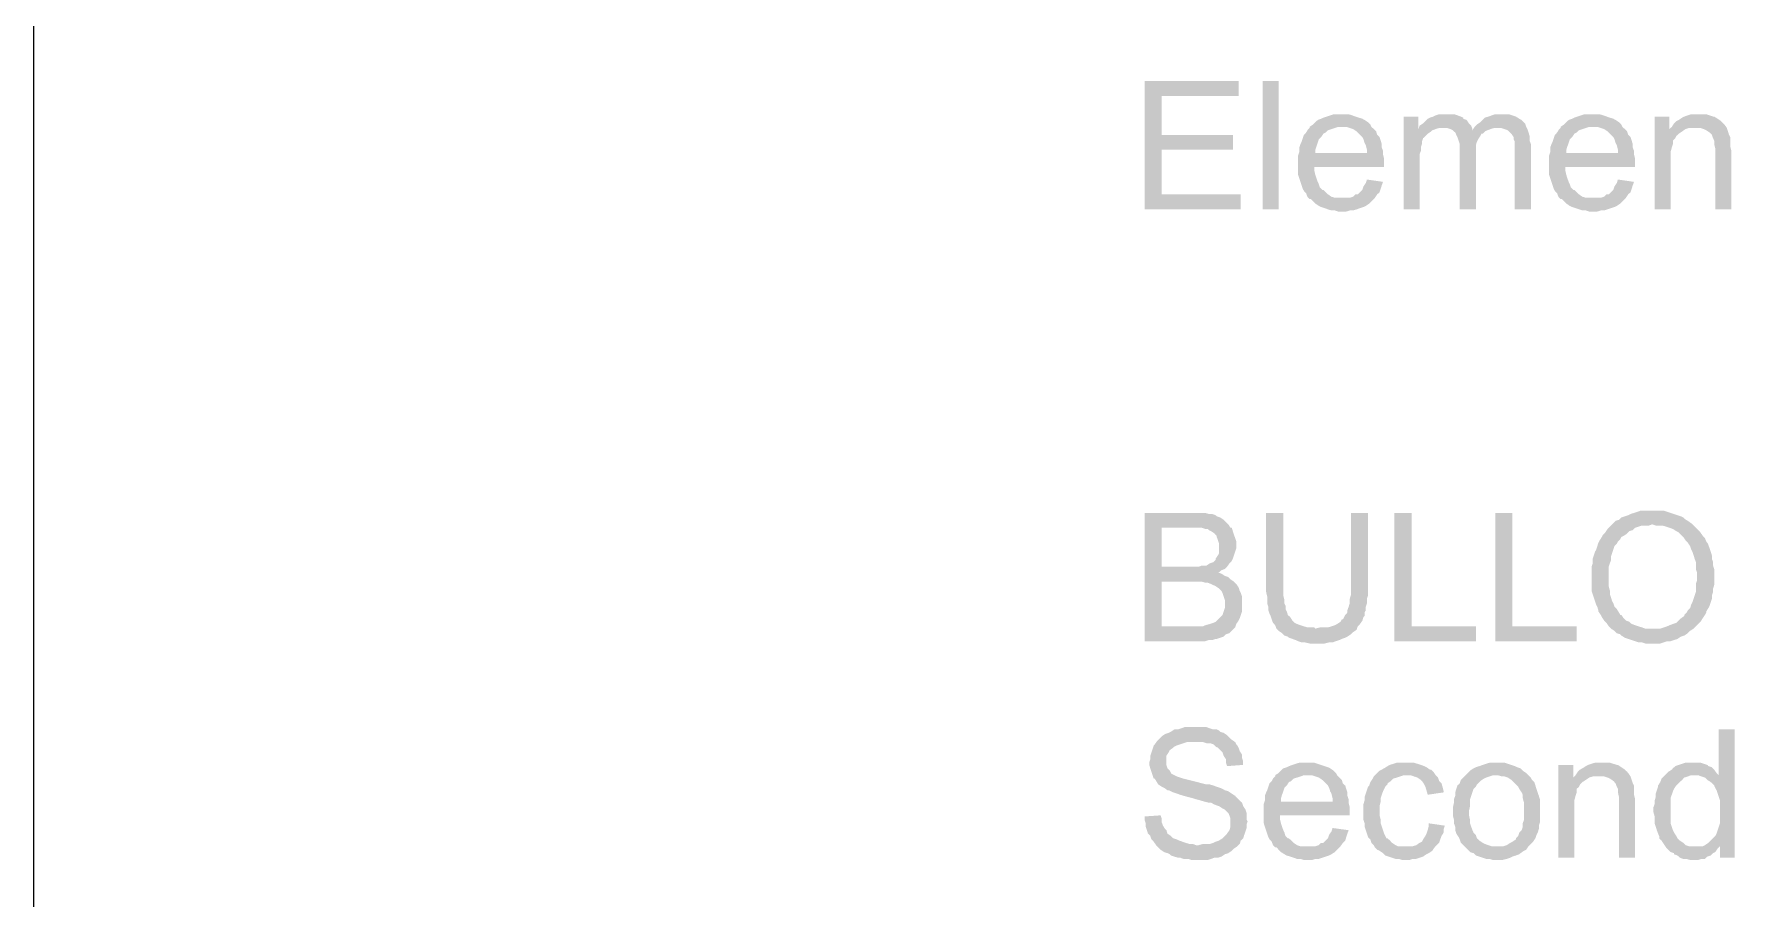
# Model space of a CAD drawing. Header units: millimetres. Extents: x -35.3 to 0.3, y 0.4 to 20.6.
# Drawn here: x -35.345 to -34.108, y 6.803 to 7.432 of the extents above; entities that cross this region are included whole.
import ezdxf

# ---------------------------------------------------------------- set-up
doc = ezdxf.new("R2010")
doc.units = ezdxf.units.MM
doc.layers.add('PDF _Geometria', color=7, linetype='Continuous')
doc.layers.add('PDF _Riempimenti solidi', color=7, linetype='Continuous')

msp = doc.modelspace()

# ---------------------------------------------------------------- hatches: boundary and pattern name
at = {"layer": 'PDF _Riempimenti solidi', "transparency": 33554559}
for points in [[(-34.4693, 7.3977), (-34.5377, 7.3977), (-34.5377, 7.3043), (-34.4677, 7.3043), (-34.4677, 7.3152), (-34.5252, 7.3152), (-34.5252, 7.3477), (-34.4735, 7.3477), (-34.4735, 7.3585), (-34.5252, 7.3585), (-34.5252, 7.3868), (-34.4693, 7.3868)], [(-34.4402, 7.3043), (-34.4402, 7.3977), (-34.4518, 7.3977), (-34.4518, 7.3043)], [(-34.4177, 7.3643), (-34.4177, 7.3635), (-34.4193, 7.3618), (-34.4202, 7.3602), (-34.4218, 7.3585), (-34.4227, 7.356), (-34.4235, 7.3535), (-34.4243, 7.3518), (-34.4252, 7.3493), (-34.4252, 7.346), (-34.426, 7.3435), (-34.426, 7.3293), (-34.4243, 7.3243), (-34.4235, 7.3218), (-34.4227, 7.3193), (-34.4218, 7.3177), (-34.4202, 7.316), (-34.4193, 7.3135), (-34.4177, 7.3118), (-34.3935, 7.3127), (-34.3993, 7.3127), (-34.4018, 7.3135), (-34.4043, 7.3152), (-34.4077, 7.3185), (-34.4085, 7.3185), (-34.4102, 7.3202), (-34.411, 7.3227), (-34.4118, 7.3243), (-34.4135, 7.3293), (-34.4143, 7.3327), (-34.4143, 7.3352), (-34.3635, 7.3352), (-34.3635, 7.341), (-34.3643, 7.3443), (-34.4135, 7.3452), (-34.4135, 7.3477), (-34.411, 7.3552), (-34.4093, 7.3568), (-34.4077, 7.3593), (-34.406, 7.3602), (-34.4043, 7.3618), (-34.4018, 7.3627), (-34.3993, 7.3635), (-34.3968, 7.3643), (-34.3943, 7.3643)], [(-34.3943, 7.3735), (-34.4002, 7.3735), (-34.4052, 7.3718), (-34.4077, 7.371), (-34.4093, 7.3702), (-34.4118, 7.3693), (-34.4152, 7.366), (-34.4177, 7.3643), (-34.391, 7.3643), (-34.3885, 7.3635), (-34.386, 7.3627), (-34.3835, 7.361), (-34.3802, 7.3577), (-34.3793, 7.3568), (-34.3785, 7.3552), (-34.3777, 7.3527), (-34.3768, 7.351), (-34.376, 7.3477), (-34.376, 7.3452), (-34.4135, 7.3452), (-34.3643, 7.3443), (-34.3643, 7.3468), (-34.3652, 7.3493), (-34.3652, 7.3518), (-34.3668, 7.3568), (-34.3685, 7.3585), (-34.3693, 7.361), (-34.371, 7.3627), (-34.3727, 7.3643), (-34.3735, 7.366), (-34.3752, 7.3677), (-34.3777, 7.3693), (-34.3793, 7.3702), (-34.3843, 7.3718), (-34.3868, 7.3727), (-34.3893, 7.3735), (-34.3918, 7.3735)], [(-34.3385, 7.3718), (-34.3493, 7.3718), (-34.3493, 7.3043), (-34.3377, 7.3043), (-34.3377, 7.3443), (-34.3368, 7.3468), (-34.3368, 7.3493), (-34.336, 7.3518), (-34.336, 7.3535), (-34.3352, 7.356), (-34.3318, 7.3593), (-34.3293, 7.361), (-34.3285, 7.3618), (-34.3385, 7.3627)], [(-34.3377, 7.3652), (-34.3385, 7.3627), (-34.3285, 7.3618), (-34.326, 7.3627), (-34.3235, 7.3635), (-34.321, 7.3635)], [(-34.3185, 7.3735), (-34.3235, 7.3735), (-34.326, 7.3727), (-34.3277, 7.3718), (-34.3302, 7.371), (-34.3318, 7.3702), (-34.3352, 7.3668), (-34.3377, 7.3652), (-34.321, 7.3635), (-34.3177, 7.3635), (-34.3152, 7.3627), (-34.3135, 7.3618), (-34.2993, 7.3618), (-34.2993, 7.3627), (-34.3002, 7.3652), (-34.3018, 7.3668), (-34.3035, 7.3693), (-34.306, 7.3702), (-34.306, 7.371), (-34.3077, 7.3718), (-34.3102, 7.3727), (-34.3127, 7.3735), (-34.3152, 7.3735)], [(-34.2977, 7.3643), (-34.2993, 7.3618), (-34.3135, 7.3618), (-34.3118, 7.3602), (-34.311, 7.3585), (-34.3102, 7.3568), (-34.3085, 7.3518), (-34.3085, 7.3043), (-34.2968, 7.3043), (-34.2968, 7.351), (-34.296, 7.3535), (-34.2952, 7.3552), (-34.2935, 7.3577), (-34.2927, 7.3593), (-34.2918, 7.3593), (-34.2902, 7.361), (-34.2885, 7.3618), (-34.286, 7.3627), (-34.2835, 7.3635), (-34.281, 7.3635)], [(-34.2777, 7.3735), (-34.2827, 7.3735), (-34.2877, 7.3718), (-34.2902, 7.371), (-34.2935, 7.3677), (-34.296, 7.366), (-34.2977, 7.3643), (-34.281, 7.3635), (-34.2785, 7.3635), (-34.276, 7.3627), (-34.2735, 7.3618), (-34.2727, 7.361), (-34.271, 7.3593), (-34.2693, 7.3568), (-34.2693, 7.3552), (-34.2685, 7.3535), (-34.2685, 7.3043), (-34.2568, 7.3043), (-34.2568, 7.3518), (-34.2577, 7.3543), (-34.2577, 7.3577), (-34.2593, 7.3627), (-34.2602, 7.3643), (-34.261, 7.3668), (-34.2627, 7.3685), (-34.2635, 7.3693), (-34.2652, 7.3702), (-34.2677, 7.3718), (-34.2727, 7.3735), (-34.2752, 7.3735)], [(-34.2352, 7.3643), (-34.2352, 7.3635), (-34.2368, 7.3618), (-34.2377, 7.3602), (-34.2393, 7.3585), (-34.241, 7.3535), (-34.2418, 7.3518), (-34.2427, 7.3493), (-34.2427, 7.346), (-34.2435, 7.3435), (-34.2435, 7.3293), (-34.2427, 7.3268), (-34.2418, 7.3243), (-34.241, 7.3218), (-34.2402, 7.3193), (-34.2393, 7.3177), (-34.2377, 7.316), (-34.2368, 7.3135), (-34.2352, 7.3118), (-34.211, 7.3127), (-34.2168, 7.3127), (-34.2193, 7.3135), (-34.2218, 7.3152), (-34.2235, 7.3168), (-34.2252, 7.3185), (-34.226, 7.3185), (-34.2277, 7.3202), (-34.2285, 7.3227), (-34.2293, 7.3243), (-34.2302, 7.3268), (-34.231, 7.3293), (-34.2318, 7.3327), (-34.2318, 7.3352), (-34.181, 7.3352), (-34.181, 7.341), (-34.1818, 7.3443), (-34.231, 7.3452), (-34.231, 7.3477), (-34.2302, 7.3502), (-34.2293, 7.3527), (-34.2285, 7.3552), (-34.2268, 7.3568), (-34.2252, 7.3593), (-34.2235, 7.3602), (-34.2218, 7.3618), (-34.2193, 7.3627), (-34.2168, 7.3635), (-34.2143, 7.3643), (-34.2118, 7.3643)], [(-34.2118, 7.3735), (-34.2177, 7.3735), (-34.2202, 7.3727), (-34.2252, 7.371), (-34.2268, 7.3702), (-34.2293, 7.3693), (-34.231, 7.3677), (-34.2327, 7.366), (-34.2352, 7.3643), (-34.2085, 7.3643), (-34.206, 7.3635), (-34.2035, 7.3627), (-34.201, 7.361), (-34.1993, 7.3593), (-34.1968, 7.3568), (-34.196, 7.3552), (-34.1952, 7.3527), (-34.1943, 7.351), (-34.1935, 7.3477), (-34.1935, 7.3452), (-34.231, 7.3452), (-34.1818, 7.3443), (-34.1818, 7.3468), (-34.1827, 7.3493), (-34.1827, 7.3518), (-34.1843, 7.3568), (-34.186, 7.3585), (-34.1868, 7.361), (-34.1885, 7.3627), (-34.1902, 7.3643), (-34.191, 7.366), (-34.1927, 7.3677), (-34.1952, 7.3693), (-34.1968, 7.3702), (-34.1993, 7.371), (-34.2043, 7.3727), (-34.2068, 7.3735), (-34.2093, 7.3735)], [(-34.156, 7.3718), (-34.1668, 7.3718), (-34.1668, 7.3043), (-34.1552, 7.3043), (-34.1552, 7.346), (-34.1543, 7.3493), (-34.1535, 7.3518), (-34.1535, 7.3543), (-34.1518, 7.356), (-34.151, 7.3577), (-34.1493, 7.3593), (-34.1468, 7.361), (-34.1443, 7.3627), (-34.156, 7.3627)], [(-34.1543, 7.3643), (-34.156, 7.3627), (-34.1443, 7.3627), (-34.1418, 7.3635), (-34.1368, 7.3635)], [(-34.1343, 7.3735), (-34.1402, 7.3735), (-34.1427, 7.3727), (-34.1452, 7.3718), (-34.1468, 7.371), (-34.1493, 7.3693), (-34.151, 7.3685), (-34.1527, 7.3668), (-34.1543, 7.3643), (-34.1368, 7.3635), (-34.1335, 7.3635), (-34.131, 7.3627), (-34.1293, 7.3618), (-34.1268, 7.3602), (-34.1252, 7.3585), (-34.1243, 7.356), (-34.1235, 7.3543), (-34.1235, 7.3518), (-34.1227, 7.3485), (-34.1227, 7.3043), (-34.111, 7.3043), (-34.111, 7.3468), (-34.1118, 7.3502), (-34.1118, 7.3568), (-34.1127, 7.3585), (-34.1135, 7.361), (-34.1143, 7.3635), (-34.116, 7.366), (-34.1168, 7.3668), (-34.1185, 7.3685), (-34.121, 7.3702), (-34.1235, 7.3718), (-34.1243, 7.3718), (-34.1268, 7.3727), (-34.1293, 7.3735), (-34.1318, 7.3735)], [(-34.376, 7.326), (-34.3768, 7.3235), (-34.3785, 7.321), (-34.3793, 7.3185), (-34.3827, 7.3152), (-34.3843, 7.3152), (-34.386, 7.3135), (-34.3885, 7.3127), (-34.3935, 7.3127), (-34.4177, 7.3118), (-34.4168, 7.3118), (-34.4152, 7.3102), (-34.4135, 7.3085), (-34.411, 7.3068), (-34.4093, 7.306), (-34.4068, 7.3052), (-34.4043, 7.3043), (-34.4018, 7.3035), (-34.3993, 7.3035), (-34.3968, 7.3027), (-34.391, 7.3027), (-34.3885, 7.3035), (-34.386, 7.3035), (-34.3835, 7.3043), (-34.3785, 7.306), (-34.3768, 7.3068), (-34.3743, 7.3085), (-34.3735, 7.3093), (-34.3702, 7.3127), (-34.3685, 7.3152), (-34.3668, 7.3168), (-34.366, 7.3193), (-34.3652, 7.3218), (-34.3643, 7.3243)], [(-34.1935, 7.326), (-34.1943, 7.3235), (-34.196, 7.321), (-34.1968, 7.3185), (-34.2002, 7.3152), (-34.2018, 7.3152), (-34.2035, 7.3135), (-34.206, 7.3127), (-34.211, 7.3127), (-34.2352, 7.3118), (-34.2343, 7.3118), (-34.231, 7.3085), (-34.2285, 7.3068), (-34.2268, 7.306), (-34.2243, 7.3052), (-34.2193, 7.3035), (-34.2168, 7.3035), (-34.2143, 7.3027), (-34.2085, 7.3027), (-34.206, 7.3035), (-34.2035, 7.3035), (-34.1985, 7.3052), (-34.196, 7.306), (-34.1943, 7.3068), (-34.1918, 7.3085), (-34.1893, 7.311), (-34.1877, 7.3127), (-34.186, 7.3152), (-34.1843, 7.3168), (-34.1835, 7.3193), (-34.1827, 7.3218), (-34.1818, 7.3243)], [(-34.5018, 7.0835), (-34.5377, 7.0835), (-34.5377, 6.9902), (-34.4935, 6.9902), (-34.491, 6.991), (-34.4885, 6.991), (-34.486, 6.9918), (-34.4852, 6.9918), (-34.4827, 6.9927), (-34.4802, 6.9935), (-34.4785, 6.9952), (-34.476, 6.996), (-34.4735, 6.9985), (-34.4718, 7.0002), (-34.5252, 7.001), (-34.5252, 7.0335), (-34.4727, 7.0335), (-34.4752, 7.0352), (-34.4768, 7.0368), (-34.4793, 7.0377), (-34.4818, 7.0393), (-34.4843, 7.0402), (-34.4835, 7.0402), (-34.4818, 7.0418), (-34.4793, 7.0427), (-34.5252, 7.0443), (-34.5252, 7.0727), (-34.4752, 7.0727), (-34.4768, 7.0752), (-34.4802, 7.0785), (-34.4827, 7.0802), (-34.4852, 7.081), (-34.486, 7.0818), (-34.4885, 7.0827), (-34.491, 7.0827), (-34.4935, 7.0835), (-34.4993, 7.0835)], [(-34.4368, 7.0835), (-34.4493, 7.0835), (-34.4493, 7.026), (-34.4485, 7.0227), (-34.4485, 7.0177), (-34.4477, 7.0152), (-34.4477, 7.0127), (-34.4468, 7.0102), (-34.446, 7.0085), (-34.4452, 7.006), (-34.4443, 7.0035), (-34.4427, 7.0018), (-34.4418, 6.9993), (-34.4135, 6.9993), (-34.4143, 7.0002), (-34.4193, 7.0002), (-34.4218, 7.001), (-34.4243, 7.0018), (-34.4268, 7.0027), (-34.4285, 7.0035), (-34.4302, 7.0052), (-34.4318, 7.0077), (-34.4335, 7.0093), (-34.4343, 7.0118), (-34.4352, 7.0135), (-34.4352, 7.016), (-34.436, 7.0177), (-34.436, 7.0202), (-34.4368, 7.0235), (-34.4368, 7.0302)], [(-34.3752, 7.0835), (-34.3877, 7.0835), (-34.3877, 7.0235), (-34.3885, 7.021), (-34.3885, 7.0177), (-34.3893, 7.0152), (-34.3902, 7.0127), (-34.3902, 7.011), (-34.3918, 7.0093), (-34.3935, 7.006), (-34.3943, 7.006), (-34.3952, 7.0043), (-34.3977, 7.0027), (-34.3993, 7.0018), (-34.4043, 7.0002), (-34.4102, 7.0002), (-34.4135, 6.9993), (-34.4418, 6.9993), (-34.4402, 6.9977), (-34.4377, 6.996), (-34.436, 6.9943), (-34.4335, 6.9935), (-34.4327, 6.9927), (-34.4277, 6.991), (-34.426, 6.9902), (-34.4235, 6.9893), (-34.421, 6.9893), (-34.4177, 6.9885), (-34.4068, 6.9885), (-34.4035, 6.9893), (-34.401, 6.9893), (-34.3985, 6.9902), (-34.396, 6.991), (-34.3943, 6.9918), (-34.3918, 6.9927), (-34.3902, 6.9935), (-34.3877, 6.9952), (-34.386, 6.9968), (-34.3835, 6.9985), (-34.3827, 7.001), (-34.381, 7.0027), (-34.3793, 7.0052), (-34.3785, 7.0077), (-34.3777, 7.0085), (-34.3777, 7.011), (-34.3768, 7.0127), (-34.3768, 7.0152), (-34.376, 7.0177), (-34.376, 7.021), (-34.3752, 7.0235), (-34.3752, 7.0293)], [(-34.3435, 7.0835), (-34.356, 7.0835), (-34.356, 6.9902), (-34.2968, 6.9902), (-34.2968, 7.001), (-34.3435, 7.001)], [(-34.2702, 7.0835), (-34.2827, 7.0835), (-34.2827, 6.9902), (-34.2235, 6.9902), (-34.2235, 7.001), (-34.2702, 7.001)], [(-34.1685, 7.0852), (-34.1768, 7.0852), (-34.1793, 7.0843), (-34.1818, 7.0835), (-34.1843, 7.0827), (-34.186, 7.0818), (-34.1885, 7.081), (-34.191, 7.0802), (-34.1927, 7.0785), (-34.1952, 7.0777), (-34.1968, 7.076), (-34.1685, 7.0752), (-34.166, 7.0743), (-34.161, 7.0743), (-34.1585, 7.0735), (-34.156, 7.0727), (-34.1535, 7.0718), (-34.151, 7.0702), (-34.1493, 7.0693), (-34.1477, 7.0677), (-34.146, 7.066), (-34.1443, 7.0635), (-34.1427, 7.0618), (-34.141, 7.0593), (-34.1402, 7.0568), (-34.1393, 7.0552), (-34.1385, 7.0527), (-34.1377, 7.0502), (-34.1368, 7.0477), (-34.1368, 7.0427), (-34.136, 7.0402), (-34.136, 7.0343), (-34.1368, 7.0318), (-34.1368, 7.026), (-34.1377, 7.0235), (-34.1385, 7.021), (-34.1393, 7.0185), (-34.1402, 7.0168), (-34.141, 7.0143), (-34.1427, 7.0127), (-34.1435, 7.011), (-34.1452, 7.0093), (-34.1452, 7.0085), (-34.1477, 7.0068), (-34.151, 7.0035), (-34.1535, 7.0027), (-34.156, 7.0018), (-34.1577, 7.001), (-34.1627, 6.9993), (-34.1685, 6.9993), (-34.1385, 6.9993), (-34.1368, 7.001), (-34.1335, 7.0043), (-34.1302, 7.0093), (-34.1293, 7.011), (-34.1293, 7.0118), (-34.1277, 7.0143), (-34.1268, 7.016), (-34.126, 7.0185), (-34.1252, 7.021), (-34.1252, 7.0235), (-34.1243, 7.026), (-34.1243, 7.0285), (-34.1235, 7.031), (-34.1235, 7.0427), (-34.1243, 7.0452), (-34.1243, 7.0477), (-34.1252, 7.0502), (-34.1252, 7.0527), (-34.126, 7.0552), (-34.1277, 7.0602), (-34.1285, 7.0618), (-34.1293, 7.0627), (-34.1302, 7.0652), (-34.1318, 7.0668), (-34.1335, 7.0693), (-34.1352, 7.071), (-34.1368, 7.0727), (-34.1402, 7.076), (-34.1427, 7.0777), (-34.1452, 7.0793), (-34.146, 7.0802), (-34.1477, 7.081), (-34.1502, 7.0818), (-34.1552, 7.0835), (-34.1577, 7.0843), (-34.1602, 7.0852), (-34.1652, 7.0852)], [(-34.4752, 7.0727), (-34.506, 7.0727), (-34.496, 7.0727), (-34.4935, 7.0718), (-34.4918, 7.0718), (-34.491, 7.071), (-34.4893, 7.0702), (-34.4868, 7.0685), (-34.4852, 7.0668), (-34.4852, 7.066), (-34.4843, 7.0635), (-34.4835, 7.061), (-34.4835, 7.0543), (-34.4843, 7.0527), (-34.486, 7.0502), (-34.486, 7.0493), (-34.4877, 7.0477), (-34.4902, 7.0468), (-34.4927, 7.0452), (-34.496, 7.0452), (-34.4985, 7.0443), (-34.5252, 7.0443), (-34.4793, 7.0427), (-34.4777, 7.0443), (-34.476, 7.0468), (-34.4743, 7.0485), (-34.4735, 7.0502), (-34.4727, 7.0527), (-34.4718, 7.0552), (-34.471, 7.0577), (-34.471, 7.0627), (-34.4718, 7.0652), (-34.4727, 7.0677), (-34.4735, 7.0702), (-34.4743, 7.0727)], [(-34.1968, 7.076), (-34.2002, 7.0727), (-34.201, 7.0718), (-34.2027, 7.0693), (-34.2043, 7.0677), (-34.2052, 7.066), (-34.2068, 7.0635), (-34.2077, 7.0618), (-34.2085, 7.0593), (-34.2093, 7.0568), (-34.2102, 7.0552), (-34.211, 7.0527), (-34.2118, 7.0502), (-34.2118, 7.0468), (-34.2127, 7.0443), (-34.2127, 7.0268), (-34.2093, 7.0168), (-34.2085, 7.0152), (-34.2077, 7.0127), (-34.2077, 7.0118), (-34.206, 7.0093), (-34.2052, 7.0077), (-34.2035, 7.0052), (-34.2018, 7.0035), (-34.2002, 7.001), (-34.1985, 6.9993), (-34.196, 6.9977), (-34.1943, 6.996), (-34.1918, 6.9952), (-34.191, 6.9943), (-34.1885, 6.9927), (-34.186, 6.9918), (-34.1835, 6.991), (-34.1785, 6.9893), (-34.176, 6.9893), (-34.1735, 6.9885), (-34.1627, 6.9885), (-34.1602, 6.9893), (-34.1577, 6.9902), (-34.1552, 6.9902), (-34.1502, 6.9918), (-34.1477, 6.9935), (-34.1452, 6.9943), (-34.1427, 6.996), (-34.141, 6.9977), (-34.1385, 6.9993), (-34.1735, 6.9993), (-34.176, 7.0002), (-34.1785, 7.001), (-34.1835, 7.0027), (-34.1852, 7.0043), (-34.1877, 7.0052), (-34.1893, 7.0068), (-34.191, 7.0093), (-34.1918, 7.0093), (-34.1927, 7.011), (-34.1943, 7.0135), (-34.196, 7.0152), (-34.1968, 7.0177), (-34.1977, 7.0193), (-34.1993, 7.0243), (-34.1993, 7.0268), (-34.2002, 7.0302), (-34.2002, 7.0443), (-34.1985, 7.0493), (-34.1985, 7.0518), (-34.196, 7.0593), (-34.1943, 7.061), (-34.1935, 7.0627), (-34.1918, 7.0643), (-34.191, 7.066), (-34.1893, 7.0668), (-34.1868, 7.0685), (-34.1852, 7.0702), (-34.1827, 7.071), (-34.181, 7.0727), (-34.1785, 7.0735), (-34.176, 7.0743), (-34.171, 7.0743), (-34.1685, 7.0752)], [(-34.4727, 7.0335), (-34.5035, 7.0335), (-34.496, 7.0335), (-34.4935, 7.0327), (-34.4918, 7.0327), (-34.4893, 7.0318), (-34.4877, 7.031), (-34.486, 7.0302), (-34.4835, 7.0285), (-34.4818, 7.0268), (-34.481, 7.0252), (-34.4802, 7.0227), (-34.4793, 7.0202), (-34.4793, 7.0143), (-34.4802, 7.0118), (-34.481, 7.0093), (-34.4843, 7.006), (-34.486, 7.0043), (-34.4877, 7.0035), (-34.4902, 7.0027), (-34.4935, 7.0018), (-34.4952, 7.001), (-34.5252, 7.001), (-34.4718, 7.0002), (-34.471, 7.0027), (-34.4693, 7.0052), (-34.4685, 7.0068), (-34.4677, 7.0093), (-34.4668, 7.0118), (-34.4668, 7.0227), (-34.4677, 7.0252), (-34.4685, 7.0268), (-34.4693, 7.0293), (-34.471, 7.0318)], [(-34.501, 6.9277), (-34.5085, 6.9277), (-34.511, 6.9268), (-34.5135, 6.926), (-34.516, 6.926), (-34.5185, 6.9243), (-34.5202, 6.9235), (-34.5227, 6.9227), (-34.5252, 6.921), (-34.5285, 6.9177), (-34.5302, 6.9152), (-34.531, 6.9143), (-34.5335, 6.9068), (-34.5335, 6.9043), (-34.5343, 6.9018), (-34.5343, 6.9002), (-34.5335, 6.8977), (-34.531, 6.8902), (-34.5302, 6.8902), (-34.5293, 6.8885), (-34.5277, 6.886), (-34.5252, 6.8843), (-34.5235, 6.8835), (-34.521, 6.8818), (-34.5202, 6.8818), (-34.5185, 6.881), (-34.5168, 6.8802), (-34.5118, 6.8785), (-34.5093, 6.8777), (-34.5027, 6.876), (-34.5002, 6.8752), (-34.4968, 6.8743), (-34.4943, 6.8735), (-34.491, 6.8727), (-34.4893, 6.8727), (-34.4877, 6.8718), (-34.486, 6.871), (-34.4835, 6.8702), (-34.481, 6.8685), (-34.4793, 6.8677), (-34.4777, 6.866), (-34.4768, 6.8652), (-34.476, 6.8635), (-34.4752, 6.861), (-34.4752, 6.8552), (-34.476, 6.8527), (-34.4777, 6.8502), (-34.481, 6.8468), (-34.4835, 6.8452), (-34.486, 6.8443), (-34.4877, 6.8435), (-34.4902, 6.8427), (-34.4952, 6.8427), (-34.4985, 6.8418), (-34.5293, 6.8418), (-34.526, 6.8385), (-34.5235, 6.8368), (-34.521, 6.836), (-34.5193, 6.8352), (-34.5185, 6.8343), (-34.516, 6.8335), (-34.5135, 6.8327), (-34.5118, 6.8327), (-34.5093, 6.8318), (-34.506, 6.8318), (-34.5035, 6.831), (-34.4918, 6.831), (-34.4868, 6.8327), (-34.4843, 6.8327), (-34.4818, 6.8335), (-34.4793, 6.8352), (-34.4768, 6.836), (-34.4743, 6.8377), (-34.4727, 6.8393), (-34.4702, 6.841), (-34.4685, 6.8427), (-34.4677, 6.8452), (-34.466, 6.8468), (-34.4652, 6.8493), (-34.4643, 6.8518), (-34.4635, 6.8543), (-34.4635, 6.8568), (-34.4627, 6.8593), (-34.4635, 6.8602), (-34.4635, 6.8652), (-34.4643, 6.8677), (-34.466, 6.8702), (-34.4668, 6.8727), (-34.4702, 6.876), (-34.4718, 6.8777), (-34.4743, 6.8793), (-34.4768, 6.881), (-34.4793, 6.8818), (-34.481, 6.8827), (-34.4827, 6.8835), (-34.4852, 6.8843), (-34.4877, 6.8852), (-34.4902, 6.886), (-34.4927, 6.886), (-34.5093, 6.8902), (-34.5118, 6.891), (-34.5143, 6.8918), (-34.516, 6.8927), (-34.5177, 6.8935), (-34.5185, 6.8943), (-34.5193, 6.896), (-34.521, 6.8977), (-34.5218, 6.9002), (-34.5218, 6.9068), (-34.5202, 6.9093), (-34.5193, 6.911), (-34.5168, 6.9127), (-34.516, 6.9135), (-34.5143, 6.9143), (-34.5118, 6.9152), (-34.5093, 6.916), (-34.5068, 6.9168), (-34.4718, 6.9168), (-34.4743, 6.9185), (-34.4777, 6.9218), (-34.4802, 6.9235), (-34.4827, 6.9243), (-34.4835, 6.9252), (-34.4852, 6.926), (-34.4877, 6.926), (-34.4902, 6.9268), (-34.4927, 6.9277), (-34.4985, 6.9277)], [(-34.1085, 6.926), (-34.1202, 6.926), (-34.1202, 6.8927), (-34.1377, 6.8927), (-34.1352, 6.8927), (-34.1327, 6.8918), (-34.1302, 6.891), (-34.1285, 6.8893), (-34.126, 6.8877), (-34.1243, 6.886), (-34.1235, 6.8852), (-34.1227, 6.8835), (-34.1218, 6.8818), (-34.1193, 6.8743), (-34.1193, 6.8577), (-34.1218, 6.8502), (-34.1227, 6.8485), (-34.126, 6.8452), (-34.1277, 6.8435), (-34.1302, 6.8418), (-34.1318, 6.841), (-34.1193, 6.841), (-34.1193, 6.8327), (-34.1085, 6.8327)], [(-34.4718, 6.9168), (-34.5002, 6.9168), (-34.4952, 6.9168), (-34.4927, 6.916), (-34.4902, 6.916), (-34.4877, 6.9152), (-34.486, 6.9135), (-34.4843, 6.9127), (-34.481, 6.9093), (-34.4802, 6.9068), (-34.4785, 6.9043), (-34.4785, 6.9018), (-34.4777, 6.8993), (-34.466, 6.9002), (-34.466, 6.9027), (-34.4668, 6.9052), (-34.4668, 6.9077), (-34.4685, 6.9102), (-34.4693, 6.9127), (-34.4702, 6.9143), (-34.471, 6.9152)], [(-34.4193, 6.9018), (-34.4252, 6.9018), (-34.4277, 6.901), (-34.4327, 6.8993), (-34.4343, 6.8985), (-34.4368, 6.8977), (-34.4385, 6.896), (-34.4402, 6.8943), (-34.4427, 6.8927), (-34.416, 6.8927), (-34.4135, 6.8918), (-34.411, 6.891), (-34.4085, 6.8893), (-34.4043, 6.8852), (-34.4035, 6.8835), (-34.4027, 6.881), (-34.4018, 6.8793), (-34.401, 6.876), (-34.401, 6.8735), (-34.4385, 6.8735), (-34.3893, 6.8727), (-34.3893, 6.8752), (-34.3902, 6.8777), (-34.3902, 6.8802), (-34.391, 6.8827), (-34.3918, 6.8852), (-34.3935, 6.8868), (-34.3943, 6.8893), (-34.3977, 6.8927), (-34.3985, 6.8943), (-34.4002, 6.896), (-34.4027, 6.8977), (-34.4043, 6.8985), (-34.4068, 6.8993), (-34.4118, 6.901), (-34.4143, 6.9018), (-34.4168, 6.9018)], [(-34.3477, 6.9018), (-34.3543, 6.9018), (-34.3568, 6.901), (-34.3593, 6.9002), (-34.361, 6.8993), (-34.3635, 6.8977), (-34.3668, 6.896), (-34.3685, 6.8943), (-34.371, 6.8918), (-34.3718, 6.8902), (-34.3735, 6.8877), (-34.3743, 6.8852), (-34.3752, 6.8843), (-34.376, 6.8818), (-34.3777, 6.8768), (-34.3777, 6.8743), (-34.3785, 6.8718), (-34.3785, 6.8602), (-34.3777, 6.8577), (-34.3777, 6.8552), (-34.376, 6.8502), (-34.3752, 6.8477), (-34.3735, 6.846), (-34.3727, 6.8435), (-34.371, 6.8418), (-34.3702, 6.8402), (-34.3477, 6.841), (-34.3535, 6.841), (-34.3552, 6.8418), (-34.3577, 6.8435), (-34.3593, 6.8452), (-34.361, 6.8468), (-34.3618, 6.8468), (-34.3635, 6.8502), (-34.366, 6.8577), (-34.366, 6.8602), (-34.3668, 6.8635), (-34.3668, 6.8702), (-34.366, 6.8735), (-34.366, 6.876), (-34.3643, 6.881), (-34.3627, 6.8843), (-34.361, 6.886), (-34.361, 6.8868), (-34.3585, 6.8885), (-34.3568, 6.8902), (-34.3518, 6.8918), (-34.3493, 6.8927), (-34.326, 6.8927), (-34.3277, 6.8952), (-34.3293, 6.8968), (-34.3302, 6.8968), (-34.3327, 6.8985), (-34.3343, 6.8993), (-34.3368, 6.9002), (-34.3418, 6.9018), (-34.3443, 6.9018)], [(-34.2818, 6.9018), (-34.2868, 6.9018), (-34.2893, 6.901), (-34.2943, 6.8993), (-34.2968, 6.8985), (-34.2985, 6.8977), (-34.301, 6.896), (-34.3043, 6.8927), (-34.281, 6.8927), (-34.2777, 6.8918), (-34.276, 6.8918), (-34.2735, 6.891), (-34.271, 6.8893), (-34.2693, 6.8877), (-34.2677, 6.886), (-34.266, 6.8843), (-34.2652, 6.8827), (-34.2635, 6.8802), (-34.2627, 6.8785), (-34.2627, 6.876), (-34.2618, 6.8727), (-34.2618, 6.8602), (-34.2627, 6.8577), (-34.2627, 6.8552), (-34.2635, 6.8527), (-34.2652, 6.851), (-34.266, 6.8485), (-34.2677, 6.8468), (-34.2677, 6.846), (-34.2702, 6.8443), (-34.2718, 6.8435), (-34.2743, 6.8418), (-34.2768, 6.841), (-34.2818, 6.841), (-34.3043, 6.8402), (-34.301, 6.8368), (-34.2985, 6.836), (-34.2968, 6.8343), (-34.2943, 6.8335), (-34.2893, 6.8318), (-34.2868, 6.8318), (-34.2843, 6.831), (-34.2777, 6.831), (-34.2743, 6.8318), (-34.2718, 6.8327), (-34.2702, 6.8335), (-34.2677, 6.8343), (-34.2652, 6.8352), (-34.2643, 6.836), (-34.2618, 6.8377), (-34.2602, 6.8385), (-34.2585, 6.841), (-34.2568, 6.8427), (-34.2552, 6.8443), (-34.2535, 6.8468), (-34.2527, 6.8493), (-34.2518, 6.851), (-34.251, 6.8535), (-34.251, 6.856), (-34.2502, 6.8585), (-34.2502, 6.8752), (-34.251, 6.8777), (-34.2527, 6.8827), (-34.2535, 6.8852), (-34.2543, 6.8877), (-34.256, 6.8893), (-34.2568, 6.891), (-34.2585, 6.8927), (-34.2602, 6.8943), (-34.2627, 6.896), (-34.2643, 6.8977), (-34.2668, 6.8985), (-34.2685, 6.8993), (-34.2735, 6.901), (-34.276, 6.9018), (-34.2785, 6.9018)], [(-34.226, 6.9002), (-34.2368, 6.9002), (-34.2368, 6.8327), (-34.2252, 6.8327), (-34.2252, 6.8743), (-34.2243, 6.8777), (-34.2235, 6.8802), (-34.2235, 6.8827), (-34.2218, 6.8843), (-34.221, 6.886), (-34.2193, 6.8877), (-34.2168, 6.8893), (-34.2143, 6.891), (-34.226, 6.891)], [(-34.2043, 6.9018), (-34.2102, 6.9018), (-34.2127, 6.901), (-34.2152, 6.9002), (-34.2168, 6.8993), (-34.2193, 6.8977), (-34.221, 6.8968), (-34.2227, 6.8952), (-34.2243, 6.8927), (-34.2068, 6.8918), (-34.2035, 6.8918), (-34.201, 6.891), (-34.1993, 6.8902), (-34.1968, 6.8885), (-34.1952, 6.8868), (-34.1943, 6.8843), (-34.1935, 6.8827), (-34.1935, 6.8802), (-34.1927, 6.8768), (-34.1927, 6.8327), (-34.181, 6.8327), (-34.181, 6.8752), (-34.1818, 6.8785), (-34.1818, 6.8852), (-34.1827, 6.8868), (-34.1843, 6.8918), (-34.186, 6.8943), (-34.1868, 6.8952), (-34.1885, 6.8968), (-34.191, 6.8985), (-34.1935, 6.9002), (-34.1943, 6.9002), (-34.1968, 6.901), (-34.1993, 6.9018), (-34.2018, 6.9018)], [(-34.1385, 6.9018), (-34.1443, 6.9018), (-34.1468, 6.901), (-34.1493, 6.9002), (-34.1518, 6.8993), (-34.1535, 6.8977), (-34.1543, 6.8968), (-34.1568, 6.8952), (-34.1585, 6.8935), (-34.1618, 6.8902), (-34.1627, 6.8877), (-34.1643, 6.8852), (-34.1643, 6.8843), (-34.1652, 6.8818), (-34.166, 6.8793), (-34.166, 6.8768), (-34.1668, 6.8743), (-34.1668, 6.8718), (-34.1677, 6.8693), (-34.1677, 6.866), (-34.1668, 6.8627), (-34.1668, 6.8577), (-34.166, 6.8552), (-34.1652, 6.8527), (-34.1643, 6.8502), (-34.1635, 6.8485), (-34.1635, 6.8468), (-34.1618, 6.8452), (-34.1602, 6.8427), (-34.1585, 6.8402), (-34.1368, 6.841), (-34.1418, 6.841), (-34.1443, 6.8418), (-34.146, 6.8435), (-34.1485, 6.8452), (-34.1502, 6.8468), (-34.151, 6.8485), (-34.1527, 6.851), (-34.1535, 6.8527), (-34.1552, 6.8577), (-34.1552, 6.876), (-34.1535, 6.881), (-34.1527, 6.8827), (-34.1518, 6.8843), (-34.1502, 6.886), (-34.1468, 6.8893), (-34.1452, 6.891), (-34.1427, 6.8918), (-34.1402, 6.8927), (-34.1202, 6.8927), (-34.1218, 6.8943), (-34.1235, 6.8968), (-34.1252, 6.8985), (-34.1277, 6.8993), (-34.1285, 6.9002), (-34.1335, 6.9018), (-34.136, 6.9018)], [(-34.4427, 6.8927), (-34.4427, 6.8918), (-34.4443, 6.8902), (-34.4452, 6.8885), (-34.4468, 6.8868), (-34.4477, 6.8843), (-34.4485, 6.8818), (-34.4493, 6.8802), (-34.4502, 6.8777), (-34.4502, 6.8743), (-34.451, 6.8718), (-34.451, 6.8577), (-34.4502, 6.8552), (-34.4477, 6.8477), (-34.4468, 6.846), (-34.4452, 6.8443), (-34.4443, 6.8418), (-34.4427, 6.8402), (-34.4185, 6.841), (-34.4243, 6.841), (-34.4268, 6.8418), (-34.4293, 6.8435), (-34.4327, 6.8468), (-34.4335, 6.8468), (-34.4352, 6.8485), (-34.436, 6.851), (-34.4368, 6.8527), (-34.4377, 6.8552), (-34.4385, 6.8577), (-34.4393, 6.861), (-34.4393, 6.8635), (-34.3885, 6.8635), (-34.3885, 6.8693), (-34.3893, 6.8727), (-34.4385, 6.8735), (-34.4385, 6.876), (-34.4377, 6.8785), (-34.4368, 6.881), (-34.436, 6.8835), (-34.4343, 6.8852), (-34.4327, 6.8877), (-34.431, 6.8885), (-34.4293, 6.8902), (-34.4243, 6.8918), (-34.4218, 6.8927), (-34.4193, 6.8927)], [(-34.326, 6.8927), (-34.3468, 6.8927), (-34.3443, 6.8927), (-34.3418, 6.8918), (-34.3393, 6.891), (-34.3368, 6.8893), (-34.336, 6.8885), (-34.3343, 6.886), (-34.3335, 6.8843), (-34.3327, 6.8818), (-34.3318, 6.8785), (-34.3202, 6.8802), (-34.3202, 6.881), (-34.321, 6.8843), (-34.3218, 6.8868), (-34.3235, 6.8885), (-34.3243, 6.891)], [(-34.3043, 6.8927), (-34.3077, 6.8893), (-34.3085, 6.8868), (-34.3102, 6.8852), (-34.311, 6.8827), (-34.3118, 6.8802), (-34.3118, 6.8777), (-34.3127, 6.8752), (-34.3127, 6.8727), (-34.3135, 6.8693), (-34.3135, 6.8635), (-34.3127, 6.8602), (-34.3127, 6.8577), (-34.3118, 6.8552), (-34.3118, 6.8527), (-34.311, 6.8502), (-34.3093, 6.8477), (-34.3085, 6.846), (-34.3077, 6.8435), (-34.306, 6.8418), (-34.3043, 6.8402), (-34.2818, 6.841), (-34.2852, 6.841), (-34.2877, 6.8418), (-34.2902, 6.8427), (-34.2918, 6.8435), (-34.2943, 6.8452), (-34.296, 6.8468), (-34.2968, 6.8493), (-34.2985, 6.851), (-34.2993, 6.8527), (-34.301, 6.8577), (-34.301, 6.8602), (-34.3018, 6.8635), (-34.3018, 6.8668), (-34.301, 6.8702), (-34.301, 6.8752), (-34.2993, 6.8802), (-34.2985, 6.8827), (-34.2968, 6.8843), (-34.296, 6.886), (-34.2935, 6.8885), (-34.291, 6.8902), (-34.2893, 6.891), (-34.2868, 6.8918), (-34.2843, 6.8927), (-34.2818, 6.8927)], [(-34.2243, 6.8927), (-34.226, 6.891), (-34.2143, 6.891), (-34.2118, 6.8918), (-34.2068, 6.8918)], [(-34.526, 6.8635), (-34.5377, 6.8627), (-34.5377, 6.8602), (-34.5368, 6.8577), (-34.5368, 6.8552), (-34.536, 6.8527), (-34.5352, 6.8502), (-34.5335, 6.8485), (-34.5327, 6.846), (-34.531, 6.8443), (-34.5293, 6.8418), (-34.4985, 6.8418), (-34.5002, 6.8418), (-34.5027, 6.8427), (-34.5052, 6.8427), (-34.5077, 6.8435), (-34.5127, 6.8452), (-34.5143, 6.846), (-34.5168, 6.8468), (-34.5185, 6.8485), (-34.521, 6.8502), (-34.5218, 6.8527), (-34.5227, 6.8535), (-34.5243, 6.856), (-34.5252, 6.8585), (-34.5252, 6.861)], [(-34.331, 6.8577), (-34.331, 6.856), (-34.3318, 6.8527), (-34.3327, 6.8502), (-34.3335, 6.8485), (-34.3352, 6.846), (-34.336, 6.8443), (-34.3377, 6.8435), (-34.3402, 6.8418), (-34.3427, 6.841), (-34.3477, 6.841), (-34.3702, 6.8402), (-34.3685, 6.8385), (-34.3668, 6.8377), (-34.3643, 6.836), (-34.3627, 6.8343), (-34.3577, 6.8327), (-34.3552, 6.8318), (-34.3527, 6.8318), (-34.3502, 6.831), (-34.3452, 6.831), (-34.3427, 6.8318), (-34.3402, 6.8318), (-34.3377, 6.8327), (-34.3352, 6.8335), (-34.3327, 6.8352), (-34.331, 6.836), (-34.3285, 6.8377), (-34.3268, 6.8402), (-34.3252, 6.8418), (-34.3235, 6.8435), (-34.3218, 6.8485), (-34.3202, 6.851), (-34.3202, 6.8535), (-34.3193, 6.856)], [(-34.401, 6.8543), (-34.4018, 6.8518), (-34.4035, 6.8493), (-34.4043, 6.8468), (-34.4077, 6.8435), (-34.4093, 6.8435), (-34.411, 6.8418), (-34.4135, 6.841), (-34.4185, 6.841), (-34.4427, 6.8402), (-34.4418, 6.8402), (-34.4385, 6.8368), (-34.436, 6.8352), (-34.4343, 6.8343), (-34.4318, 6.8335), (-34.4293, 6.8327), (-34.4268, 6.8318), (-34.4243, 6.8318), (-34.4218, 6.831), (-34.416, 6.831), (-34.4135, 6.8318), (-34.411, 6.8318), (-34.4085, 6.8327), (-34.4035, 6.8343), (-34.4018, 6.8352), (-34.3993, 6.8368), (-34.3968, 6.8393), (-34.3952, 6.841), (-34.3935, 6.8435), (-34.3918, 6.8452), (-34.3902, 6.8502), (-34.3893, 6.8527)], [(-34.1318, 6.841), (-34.1368, 6.841), (-34.1585, 6.8402), (-34.1552, 6.8368), (-34.1527, 6.836), (-34.1527, 6.8352), (-34.1502, 6.8343), (-34.1485, 6.8327), (-34.146, 6.8318), (-34.1435, 6.8318), (-34.141, 6.831), (-34.1352, 6.831), (-34.1327, 6.8318), (-34.1302, 6.8318), (-34.1285, 6.8335), (-34.126, 6.8343), (-34.1243, 6.836), (-34.1227, 6.8368), (-34.121, 6.8393), (-34.1193, 6.841)]]:
    msp.add_hatch(color=256, dxfattribs=at).paths.add_polyline_path(points)

# ---------------------------------------------------------------- linework, layer by layer
at = {"layer": 'PDF _Geometria', "lineweight": 25}
msp.add_lwpolyline([(-35.3452, 0.3843), (-35.3452, 19.6618), (0.259, 19.6618), (0.259, 0.3843)], close=True, dxfattribs=at)

doc.saveas('drawing.dxf')
